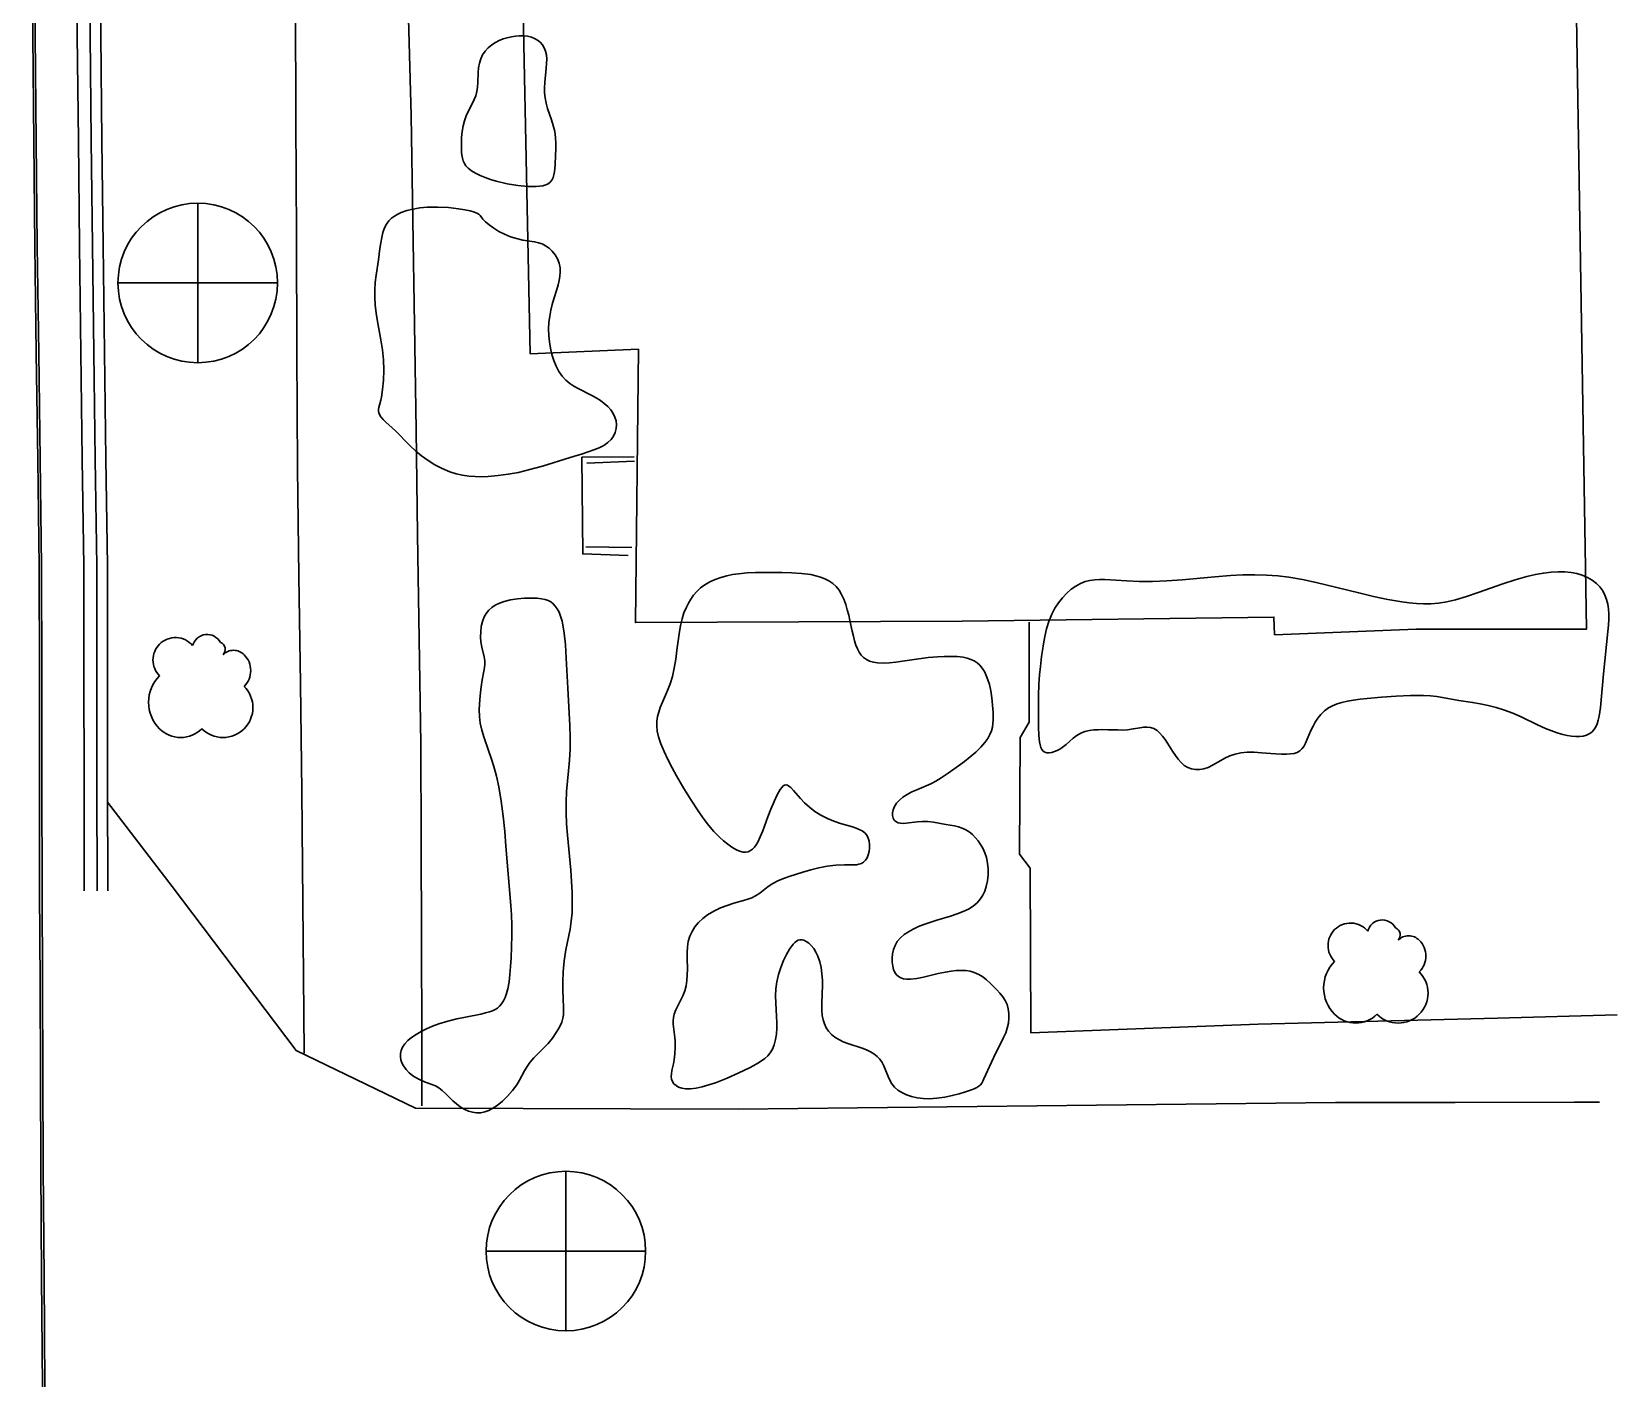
# Model space of a CAD drawing. Header units: feet. Extents: x 3174203 to 3175581, y 1715832 to 1717426.
# Drawn here: x 3175501.5 to 3175566.7, y 1716623.6 to 1716679 of the extents above; entities that cross this region are included whole.
import ezdxf

# ---------------------------------------------------------------- set-up
doc = ezdxf.new("R2010")
doc.units = ezdxf.units.FT
doc.header["$MEASUREMENT"] = 0
for name, color, linetype, lineweight in [('BACK_OF_CURB', 5, 'Continuous', 30), ('BOTTOM_OF_CURB', 3, 'Continuous', 30), ('BUILDING', 1, 'Continuous', 30), ('FOOT_PATH', 2, 'Continuous', 30), ('GUTTER', 30, 'Continuous', 30), ('MANHOLE', 30, 'Continuous', 30), ('SINGLE_TREE', 3, 'Continuous', 30), ('TOP_OF_CURB', 1, 'Continuous', 30)]:
    doc.layers.add(name, color=color, linetype=linetype, lineweight=lineweight)
for name, color, linetype, lineweight, true_color in [('FENCE', 201, 'Continuous', 30, 0xe39cff), ('HAND_RAIL', 77, 'Continuous', 30, 0x647d5e), ('MISCELLANEOUS', 225, 'Continuous', 30, 0x9c5f7c), ('PAVED_DRIVEWAY', 254, 'Continuous', 30, 0xe6ffd1), ('PAVED_ROAD', 140, 'Continuous', 30, 0x38a9ff), ('SHRUBLINE', 71, 'Continuous', 30, 0xc6ff6b)]:
    doc.layers.add(name, color=color, linetype=linetype, lineweight=lineweight, true_color=true_color)

# ---------------------------------------------------------------- blocks, each defined once
blk = doc.blocks.new('SYM203')
at = {"lineweight": -2}
blk.add_line((-0.5, 0), (0.5, 0), dxfattribs=at)
at = {"lineweight": -2, "flags": 128}
blk.add_lwpolyline([(0, -0.5, 1), (0, 0.5, 1), (0, -0.5), (0, 0.5)], format="xyb", dxfattribs=at)
blk = doc.blocks.new('SYM203_1')
at = {"layer": 'MANHOLE', "ltscale": 0.25, "xscale": 26.246667, "yscale": 26.246667, "zscale": 26.246667}
blk.add_blockref('SYM203', (0, 0), dxfattribs=at)
blk = doc.blocks.new('SYM004')
at = {"layer": 'MANHOLE', "ltscale": 0.25, "xscale": 0.5, "yscale": 0.5, "zscale": 0.5}
blk.add_blockref('SYM203_1', (0, 0), dxfattribs=at)
blk = doc.blocks.new('SYM217')
at = {"layer": 'SINGLE_TREE', "ltscale": 0.25}
for centre, radius, start, end in [((-3.999317, 4.740554), 3.690934742593219, 39.734283, 135.000043), ((1.220457, 6.480478), 2.460623161728813, 27.885514, 165.419776), ((-3.999321, 4.74055), 3.690934742593219, 134.999957, 225.000043), ((2.960383, 6.480475), 1.230311580864406, 314.999957, 69.295265), ((5.570268, 3.870591), 2.460623161728813, 44.999957, 135.000043), ((4.70031, 3.000626), 3.690934742593219, 314.999957, 45.000043), ((-2.259399, -2.219148), 6.151557904322033, 134.999957, 225.000043), ((3.830349, -3.08911), 4.921246323457626, 314.999957, 45.000043), ((-3.129355, -3.089116), 4.921246323457626, 224.999957, 315.000043), ((3.830344, -3.089116), 4.921246323457627, 224.999957, 315.000043)]:
    blk.add_arc(centre, radius, start, end, dxfattribs=at)
blk = doc.blocks.new('SYM007')
at = {"layer": 'SINGLE_TREE', "ltscale": 0.25, "xscale": 0.5, "yscale": 0.5, "zscale": 0.5}
blk.add_blockref('SYM217', (0, 0), dxfattribs=at)

msp = doc.modelspace()

# ---------------------------------------------------------------- linework, layer by layer
at = {"layer": 'BACK_OF_CURB'}
msp.add_polyline3d([(3175504.594962, 1716643.675089, 5251.929), (3175504.589686, 1716648.126533, 5252.054), (3175504.58441, 1716652.577977, 5252.011), (3175504.579127, 1716657.035466, 5251.947), (3175504.519146, 1716661.430547, 5251.821), (3175504.459247, 1716665.819583, 5251.722936), (3175504.399373, 1716670.206822, 5251.629235), (3175504.356407, 1716674.528083, 5251.538438), (3175504.313422, 1716678.85114, 5251.452064), (3175504.270438, 1716683.174198, 5251.366722)], dxfattribs=at)
at = {"layer": 'BOTTOM_OF_CURB'}
msp.add_polyline3d([(3175503.624624, 1716643.673939, 5251.767), (3175503.619348, 1716648.125383, 5251.680624), (3175503.614072, 1716652.576827, 5251.59712), (3175503.608796, 1716657.02827, 5251.510102), (3175503.548898, 1716661.417306, 5251.419934), (3175503.488999, 1716665.806342, 5251.327928), (3175503.4291, 1716670.195378, 5251.240735), (3175503.386116, 1716674.518435, 5251.158346), (3175503.343132, 1716678.841493, 5251.072351), (3175503.300147, 1716683.16455, 5250.982614)], dxfattribs=at)
at = {"layer": 'BUILDING', "elevation": 5252.265, "flags": 128}
msp.add_lwpolyline([(3175564.680942, 1716698.055782), (3175565.390944, 1716654.431064), (3175558.396424, 1716654.428211), (3175552.569762, 1716654.200003), (3175552.543692, 1716654.930267), (3175539.723733, 1716654.760742), (3175526.286238, 1716654.70043), (3175526.414145, 1716665.93802), (3175521.956162, 1716665.755454), (3175521.539041, 1716686.515817), (3175521.729212, 1716697.448354), (3175526.511209, 1716697.448354), (3175526.555901, 1716697.895454), (3175541.824585, 1716697.942959), (3175561.738864, 1716697.874496)], close=True, dxfattribs=at)
at = {"layer": 'FENCE'}
msp.add_polyline3d([(3175542.475264, 1716654.714246, 5253.388), (3175542.482218, 1716650.612435, 5253.109), (3175542.103404, 1716649.971591, 5253.086), (3175542.079994, 1716645.179632, 5253.153), (3175542.522653, 1716644.600531, 5253.089), (3175542.537018, 1716641.216406, 5253.478), (3175542.551384, 1716637.832282, 5253.445), (3175547.225908, 1716638.012719, 5253.511), (3175551.900432, 1716638.193156, 5253.574), (3175556.819917, 1716638.31867, 5253.525), (3175561.739402, 1716638.444184, 5253.490788), (3175566.658887, 1716638.569698, 5253.46)], dxfattribs=at)
at = {"layer": 'FOOT_PATH'}
for points in [[(3175512.675109, 1716636.997971, 5252.496659), (3175512.659933, 1716638.626471, 5252.517), (3175512.617408, 1716643.189896, 5252.441), (3175512.574883, 1716647.753322, 5252.358), (3175512.514403, 1716652.185337, 5252.250725), (3175512.453922, 1716656.617353, 5252.150889), (3175512.393442, 1716661.049368, 5252.052494), (3175512.37342, 1716665.824976, 5251.950792), (3175512.353397, 1716670.600584, 5251.847063), (3175512.333375, 1716675.376192, 5251.738512), (3175512.313353, 1716680.151799, 5251.633758)], [(3175516.965916, 1716679.534494, 5251.732), (3175517.072229, 1716675.549651, 5251.819), (3175517.137839, 1716671.244049, 5252.022), (3175517.20345, 1716666.938446, 5252.173), (3175517.26906, 1716662.632843, 5252.238), (3175517.33467, 1716658.327241, 5252.18), (3175517.400281, 1716654.021638, 5252.298), (3175517.465891, 1716649.716036, 5252.38564), (3175517.478851, 1716645.691587, 5252.468579), (3175517.491811, 1716641.667138, 5252.554), (3175517.504771, 1716637.64269, 5252.651), (3175517.513825, 1716634.831241, 5252.575552)]]:
    msp.add_polyline3d(points, dxfattribs=at)
at = {"layer": 'GUTTER'}
msp.add_polyline3d([(3175502.008796, 1716623.275222, 5252.315701), (3175501.975921, 1716627.788375, 5252.206485), (3175501.943047, 1716632.301529, 5252.101335), (3175501.926209, 1716636.091648, 5252.017145), (3175501.90937, 1716639.881767, 5251.933717), (3175501.892532, 1716643.671886, 5251.854476), (3175501.88726, 1716648.119733, 5251.766293), (3175501.881988, 1716652.567579, 5251.681821), (3175501.876716, 1716657.015425, 5251.599084), (3175501.816852, 1716661.401933, 5251.514455), (3175501.756988, 1716665.788441, 5251.434178), (3175501.697124, 1716670.174949, 5251.357912), (3175501.654128, 1716674.499149, 5251.28404), (3175501.611133, 1716678.823349, 5251.214), (3175501.568137, 1716683.147549, 5251.179)], dxfattribs=at)
at = {"layer": 'HAND_RAIL', "extrusion": (0.0451790852038102, 0.0016781351117174, 0.9989774943023961), "elevation": 151594.895508, "flags": 128}
msp.add_lwpolyline([(1597607.648365, -3233510.397855), (1597607.648365, -3233508.429274)], dxfattribs=at)
at = {"layer": 'HAND_RAIL', "extrusion": (-0.0671307824797083, 0.0010305659670484, 0.9977436524365613), "elevation": -206166.059727, "flags": 128}
msp.add_lwpolyline([(-1765199.252038, 3142049.491486), (-1765199.252038, 3142047.584985)], dxfattribs=at)
at = {"layer": 'MISCELLANEOUS'}
msp.add_polyline3d([(3175526.238023, 1716661.516976, 5252.228), (3175524.092828, 1716661.502073, 5252.226615), (3175524.122622, 1716657.522879, 5252.220406), (3175525.98477, 1716657.463265, 5252.217)], dxfattribs=at)
at = {"layer": 'PAVED_DRIVEWAY'}
msp.add_polyline3d([(3175504.59065, 1716647.313474, 5252.031169), (3175507.246235, 1716643.852783, 5252.214609), (3175509.792413, 1716640.479659, 5252.362), (3175512.33859, 1716637.106534, 5252.482), (3175517.24954, 1716634.733176, 5252.553), (3175521.670591, 1716634.722309, 5252.664192), (3175526.091641, 1716634.711442, 5252.777), (3175530.512691, 1716634.700575, 5252.874), (3175535.425597, 1716634.754367, 5252.882), (3175540.338502, 1716634.808159, 5252.836), (3175545.251408, 1716634.86195, 5252.8), (3175550.164314, 1716634.915742, 5252.777), (3175555.077219, 1716634.969534, 5252.709), (3175559.990919, 1716634.974526, 5252.62808), (3175564.904619, 1716634.979518, 5252.550372), (3175565.931767, 1716634.980562, 5252.534822)], dxfattribs=at)
at = {"layer": 'PAVED_ROAD'}
msp.add_polyline3d([(3175501.908798, 1716623.274511, 5252.323366), (3175501.875923, 1716627.787727, 5252.215256), (3175501.843049, 1716632.300942, 5252.107866), (3175501.82621, 1716636.091163, 5252.021098), (3175501.809371, 1716639.881384, 5251.938533), (3175501.792532, 1716643.671605, 5251.860383), (3175501.78726, 1716648.119298, 5251.773777), (3175501.781989, 1716652.566991, 5251.691026), (3175501.776717, 1716657.014684, 5251.607646), (3175501.716855, 1716661.401046, 5251.522), (3175501.656993, 1716665.787408, 5251.431822), (3175501.597131, 1716670.17377, 5251.34475), (3175501.554134, 1716674.498035, 5251.259484), (3175501.511138, 1716678.822301, 5251.17181), (3175501.468142, 1716683.146567, 5251.080911)], dxfattribs=at)
at = {"layer": 'SHRUBLINE'}
for points in [[(3175519.205044, 1716675.123025, 5252.433142), (3175519.166143, 1716674.890539, 5252.443521), (3175519.144757, 1716674.648679, 5252.453675), (3175519.137221, 1716674.406005, 5252.463282), (3175519.139869, 1716674.171074, 5252.472057), (3175519.145227, 1716674.043318, 5252.476618), (3175519.156134, 1716673.920809, 5252.480862), (3175519.17601, 1716673.803471, 5252.484837), (3175519.208274, 1716673.691227, 5252.48861), (3175519.256348, 1716673.584001, 5252.49228), (3175519.323651, 1716673.481718, 5252.495958), (3175519.413605, 1716673.384301, 5252.499777), (3175519.549869, 1716673.276798, 5252.504526), (3175519.715824, 1716673.176298, 5252.509497), (3175519.905677, 1716673.083285, 5252.514509), (3175520.113634, 1716672.99824, 5252.519371), (3175520.333902, 1716672.921648, 5252.523912), (3175520.560688, 1716672.85399, 5252.527993), (3175521.015949, 1716672.746447, 5252.534502), (3175521.459623, 1716672.674644, 5252.538811), (3175521.877227, 1716672.63665, 5252.541133), (3175522.044516, 1716672.630554, 5252.541602), (3175522.202533, 1716672.632062, 5252.541807), (3175522.349452, 1716672.642923, 5252.541789), (3175522.483451, 1716672.664885, 5252.541593), (3175522.602704, 1716672.699698, 5252.541265), (3175522.705389, 1716672.749109, 5252.540837), (3175522.789679, 1716672.814869, 5252.540327), (3175522.854576, 1716672.898156, 5252.536894), (3175522.902371, 1716672.997866, 5252.53591), (3175522.936181, 1716673.112328, 5252.53476), (3175522.959122, 1716673.239868, 5252.533404), (3175522.974311, 1716673.378814, 5252.531822), (3175522.984863, 1716673.527492, 5252.529998), (3175523.007484, 1716673.914238, 5252.524362), (3175523.01814, 1716674.153478, 5252.520259), (3175523.019802, 1716674.398664, 5252.515563), (3175523.006409, 1716674.64651, 5252.510312), (3175522.971898, 1716674.893731, 5252.504436), (3175522.912963, 1716675.137465, 5252.497933), (3175522.837303, 1716675.376557, 5252.490927), (3175522.677628, 1716675.837893, 5252.475575), (3175522.614521, 1716676.058676, 5252.467785), (3175522.574102, 1716676.272582, 5252.460002), (3175522.554799, 1716676.482316, 5252.452091), (3175522.552637, 1716676.691267, 5252.443521), (3175522.563641, 1716676.902826, 5252.435235), (3175522.623905, 1716677.49743, 5252.406848), (3175522.637604, 1716677.685469, 5252.397177), (3175522.640802, 1716677.867713, 5252.387462), (3175522.628793, 1716678.040056, 5252.37797), (3175522.596869, 1716678.198393, 5252.368803), (3175522.541652, 1716678.339302, 5252.359962), (3175522.465071, 1716678.462099, 5252.35128), (3175522.370386, 1716678.566785, 5252.342581), (3175522.260855, 1716678.653359, 5252.33378), (3175522.139738, 1716678.721821, 5252.324803), (3175522.010293, 1716678.772172, 5252.315766), (3175521.848206, 1716678.809415, 5252.304741), (3175521.682366, 1716678.824959, 5252.293467), (3175521.516317, 1716678.823186, 5252.282112), (3175521.353605, 1716678.808476, 5252.270658), (3175521.197775, 1716678.785212, 5252.259322), (3175521.016303, 1716678.748672, 5252.245747), (3175520.847459, 1716678.701536, 5252.232623), (3175520.687576, 1716678.63973, 5252.21955), (3175520.532988, 1716678.559178, 5252.206006), (3175520.381796, 1716678.45696, 5252.191586), (3175520.239157, 1716678.334774, 5252.176491), (3175520.111997, 1716678.195472, 5252.161024), (3175520.007242, 1716678.041908, 5252.145573), (3175519.929846, 1716677.876593, 5252.130267), (3175519.876892, 1716677.700683, 5252.114737), (3175519.843489, 1716677.514993, 5252.099551), (3175519.824751, 1716677.320337, 5252.082833), (3175519.807948, 1716676.915405, 5252.047672), (3175519.794926, 1716676.717778, 5252.029874), (3175519.768538, 1716676.532478, 5252.01268), (3175519.723093, 1716676.363869, 5251.996202), (3175519.660999, 1716676.206467, 5251.979785), (3175519.586684, 1716676.052325, 5251.962943), (3175519.419397, 1716675.72314, 5251.92552), (3175519.33699, 1716675.538825, 5251.904783), (3175519.263494, 1716675.339228, 5251.882697), (3175519.205044, 1716675.123025, 5251.859157)], [(3175519.009518, 1716671.718386, 5252.071768), (3175518.600323, 1716671.762901, 5252.069506), (3175518.159022, 1716671.78544, 5252.060612), (3175517.724481, 1716671.779242, 5252.057787), (3175517.423419, 1716671.752261, 5252.057941), (3175517.146594, 1716671.706025, 5252.058621), (3175516.892581, 1716671.641247, 5252.059798), (3175516.659953, 1716671.558641, 5252.061382), (3175516.516326, 1716671.493384, 5252.062331), (3175516.382838, 1716671.416927, 5252.063229), (3175516.260755, 1716671.325679, 5252.064033), (3175516.151345, 1716671.216048, 5252.064733), (3175516.055875, 1716671.084441, 5252.065288), (3175515.975613, 1716670.927267, 5252.065663), (3175515.911087, 1716670.742658, 5252.065827), (3175515.859867, 1716670.535652, 5252.065756), (3175515.818786, 1716670.313008, 5252.06545), (3175515.784674, 1716670.081491, 5252.064937), (3175515.724689, 1716669.618877, 5252.064884), (3175515.631543, 1716668.985601, 5252.062117), (3175515.594237, 1716668.686079, 5252.060344), (3175515.572614, 1716668.386557, 5252.059727), (3175515.572257, 1716668.079427, 5252.059455), (3175515.592573, 1716667.760888, 5252.05959), (3175515.631424, 1716667.428085, 5252.059818), (3175515.68667, 1716667.078167, 5252.060998), (3175515.825439, 1716666.32223, 5252.065096), (3175515.887695, 1716665.919657, 5252.068409), (3175515.929991, 1716665.503535, 5252.072516), (3175515.943654, 1716665.079568, 5252.077557), (3175515.930941, 1716664.667725, 5252.083962), (3175515.896843, 1716664.291539, 5252.091373), (3175515.846349, 1716663.974545, 5252.097403), (3175515.81687, 1716663.844603, 5252.100734), (3175515.738946, 1716663.548557, 5252.109123), (3175515.725684, 1716663.471032, 5252.110602), (3175515.723382, 1716663.399034, 5252.111975), (3175515.734803, 1716663.329532, 5252.115177), (3175515.762708, 1716663.259495, 5252.116653), (3175515.828079, 1716663.161309, 5252.121173), (3175515.920697, 1716663.057207, 5252.126492), (3175516.033592, 1716662.947611, 5252.132578), (3175516.292332, 1716662.713628, 5252.1467), (3175516.424236, 1716662.590086, 5252.150884), (3175516.612667, 1716662.397298, 5252.162398), (3175516.802524, 1716662.194526, 5252.17502), (3175517.01234, 1716661.980344, 5252.189134), (3175517.260651, 1716661.753325, 5252.205157), (3175517.496672, 1716661.563213, 5252.221075), (3175517.761892, 1716661.373466, 5252.246418), (3175518.04901, 1716661.193578, 5252.272303), (3175518.350728, 1716661.033041, 5252.314595), (3175518.659745, 1716660.90135, 5252.335683), (3175518.918379, 1716660.819118, 5252.349642), (3175519.177646, 1716660.760763, 5252.363876), (3175519.438181, 1716660.723539, 5252.371444), (3175519.700617, 1716660.704697, 5252.378996), (3175519.965587, 1716660.701493, 5252.386594), (3175520.233726, 1716660.711177, 5252.394275), (3175520.642547, 1716660.74529, 5252.405997), (3175521.057785, 1716660.80151, 5252.417934), (3175521.477299, 1716660.879124, 5252.430052), (3175521.898952, 1716660.97742, 5252.442312), (3175522.462476, 1716661.136883, 5252.458838), (3175523.6098, 1716661.49469, 5252.492529), (3175524.110674, 1716661.642615, 5252.51995), (3175524.352997, 1716661.719039, 5252.527129), (3175524.583349, 1716661.800652, 5252.539069), (3175524.796809, 1716661.890117, 5252.545597), (3175524.988455, 1716661.990093, 5252.555814), (3175525.153366, 1716662.103243, 5252.565061), (3175525.287507, 1716662.231252, 5252.570207), (3175525.390391, 1716662.371903, 5252.578271), (3175525.462416, 1716662.522001, 5252.58566), (3175525.503982, 1716662.678353, 5252.590101), (3175525.515487, 1716662.837765, 5252.596855), (3175525.497332, 1716662.997045, 5252.603488), (3175525.449913, 1716663.152998, 5252.61014), (3175525.374119, 1716663.302896, 5252.616888), (3175525.272787, 1716663.445875, 5252.623788), (3175525.149243, 1716663.581536, 5252.630886), (3175525.006811, 1716663.709478, 5252.638171), (3175524.848816, 1716663.829304, 5252.645641), (3175524.678585, 1716663.940613, 5252.653216), (3175524.499442, 1716664.043007, 5252.660888), (3175523.941795, 1716664.320848, 5252.681291), (3175523.760258, 1716664.422155, 5252.686094), (3175523.586435, 1716664.537568, 5252.690824), (3175523.423652, 1716664.67294, 5252.697848), (3175523.275234, 1716664.834126, 5252.702588), (3175523.143953, 1716665.024987, 5252.709947), (3175523.030362, 1716665.241396, 5252.717611), (3175522.934461, 1716665.477233, 5252.725617), (3175522.856251, 1716665.726376, 5252.733933), (3175522.795731, 1716665.982704, 5252.738671), (3175522.752902, 1716666.240098, 5252.746979), (3175522.727763, 1716666.492434, 5252.755396), (3175522.720265, 1716666.774172, 5252.759573), (3175522.733677, 1716667.042386, 5252.763336), (3175522.764831, 1716667.298768, 5252.770474), (3175522.81056, 1716667.545006, 5252.776809), (3175522.867693, 1716667.782793, 5252.779325), (3175522.933065, 1716668.013818, 5252.784394), (3175523.052154, 1716668.397402, 5252.789769), (3175523.106644, 1716668.583272, 5252.790937), (3175523.152089, 1716668.765017, 5252.793751), (3175523.184233, 1716668.942505, 5252.794472), (3175523.19882, 1716669.115601, 5252.795048), (3175523.191593, 1716669.284173, 5252.796856), (3175523.151884, 1716669.474346, 5252.798262), (3175523.081761, 1716669.654376, 5252.799331), (3175522.986291, 1716669.820461, 5252.799027), (3175522.870545, 1716669.968795, 5252.801038), (3175522.739591, 1716670.095577, 5252.801974), (3175522.598499, 1716670.197003, 5252.801608), (3175522.451563, 1716670.270994, 5252.800938), (3175522.29998, 1716670.322376, 5252.799904), (3175522.144173, 1716670.357699, 5252.797665), (3175521.655631, 1716670.432817, 5252.789852), (3175521.402924, 1716670.489632, 5252.78387), (3175521.150931, 1716670.56784, 5252.776232), (3175520.906065, 1716670.666017, 5252.766808), (3175520.674744, 1716670.782736, 5252.755641), (3175520.463502, 1716670.914787, 5252.742771), (3175520.279348, 1716671.05183, 5252.732535), (3175520.129411, 1716671.181742, 5252.718667), (3175520.02082, 1716671.292399, 5252.71062), (3175519.973297, 1716671.350543, 5252.701194), (3175519.912466, 1716671.43598, 5252.695119), (3175519.883952, 1716671.468767, 5252.692531), (3175519.846567, 1716671.498596, 5252.689666), (3175519.792707, 1716671.528213, 5252.685928), (3175519.669264, 1716671.576113, 5252.671032), (3175519.495209, 1716671.626152, 5252.659005), (3175519.274106, 1716671.674765, 5252.635029), (3175519.009518, 1716671.718386, 5252.604792)], [(3175527.310957, 1716651.207482, 5252.755611), (3175527.248457, 1716651.025057, 5252.760836), (3175527.20201, 1716650.840579, 5252.765954), (3175527.174632, 1716650.650547, 5252.769655), (3175527.169342, 1716650.451459, 5252.774019), (3175527.189156, 1716650.239814, 5252.77906), (3175527.237092, 1716650.01211, 5252.784263), (3175527.333551, 1716649.715101, 5252.793024), (3175527.465466, 1716649.398062, 5252.802088), (3175527.623451, 1716649.06913, 5252.811648), (3175527.79812, 1716648.736443, 5252.82187), (3175527.980089, 1716648.408137, 5252.831978), (3175528.281343, 1716647.887003, 5252.84769), (3175528.576804, 1716647.403541, 5252.861402), (3175528.866472, 1716646.960649, 5252.872608), (3175529.080735, 1716646.656373, 5252.880113), (3175529.296628, 1716646.374917, 5252.886661), (3175529.519038, 1716646.114651, 5252.892542), (3175529.752854, 1716645.873947, 5252.897006), (3175529.916617, 1716645.724425, 5252.900172), (3175530.08388, 1716645.587701, 5252.903224), (3175530.250901, 1716645.468607, 5252.906828), (3175530.41394, 1716645.371971, 5252.910143), (3175530.569254, 1716645.302623, 5252.912336), (3175530.713102, 1716645.265393, 5252.914886), (3175530.824996, 1716645.261807, 5252.916167), (3175530.926704, 1716645.283009, 5252.917431), (3175531.019216, 1716645.326642, 5252.918782), (3175531.10352, 1716645.390348, 5252.920546), (3175531.180603, 1716645.471772, 5252.922113), (3175531.251453, 1716645.568555, 5252.924103), (3175531.317059, 1716645.67834, 5252.926221), (3175531.422561, 1716645.896292, 5252.930142), (3175531.522361, 1716646.143992, 5252.934582), (3175531.73418, 1716646.717228, 5252.945224), (3175531.858217, 1716647.033051, 5252.951114), (3175531.989993, 1716647.343169, 5252.957662), (3175532.120954, 1716647.620685, 5252.964431), (3175532.242546, 1716647.838705, 5252.969869), (3175532.305137, 1716647.927212, 5252.972328), (3175532.363928, 1716647.988423, 5252.9744), (3175532.420971, 1716648.023248, 5252.97549), (3175532.478317, 1716648.0326, 5252.977105), (3175532.53802, 1716648.017393, 5252.978108), (3175532.602131, 1716647.978538, 5252.979328), (3175532.672703, 1716647.916947, 5252.981509), (3175532.785673, 1716647.795724, 5252.984186), (3175533.070011, 1716647.470026, 5252.992283), (3175533.245549, 1716647.288086, 5252.996711), (3175533.446115, 1716647.108441, 5253.001186), (3175533.672403, 1716646.940758, 5253.005551), (3175533.919547, 1716646.788307, 5253.009941), (3175534.181291, 1716646.652756, 5253.014399), (3175534.451377, 1716646.535775, 5253.018404), (3175534.723549, 1716646.439032, 5253.021918), (3175535.212668, 1716646.299204, 5253.027697), (3175535.360093, 1716646.252119, 5253.029116), (3175535.495297, 1716646.198514, 5253.030399), (3175535.615634, 1716646.13462, 5253.03155), (3175535.718455, 1716646.056666, 5253.032611), (3175535.801112, 1716645.960883, 5253.034395), (3175535.861602, 1716645.845124, 5253.035471), (3175535.900504, 1716645.713726, 5253.036643), (3175535.919038, 1716645.57265, 5253.038632), (3175535.918427, 1716645.427855, 5253.03991), (3175535.899893, 1716645.285302, 5253.041164), (3175535.864658, 1716645.15095, 5253.043088), (3175535.813943, 1716645.030759, 5253.04415), (3175535.748972, 1716644.930689, 5253.045793), (3175535.670999, 1716644.855078, 5253.046574), (3175535.581417, 1716644.801779, 5253.048002), (3175535.481651, 1716644.767022, 5253.048787), (3175535.373128, 1716644.747036, 5253.050293), (3175535.257272, 1716644.738054, 5253.051875), (3175535.13551, 1716644.736305, 5253.053528), (3175534.879969, 1716644.739429, 5253.056351), (3175534.528184, 1716644.725423, 5253.060536), (3175534.174468, 1716644.685336, 5253.064834), (3175533.828476, 1716644.622066, 5253.069141), (3175533.49697, 1716644.539232, 5253.073386), (3175533.175135, 1716644.443343, 5253.077629), (3175532.613699, 1716644.264411, 5253.085585), (3175532.375816, 1716644.182291, 5253.089283), (3175532.148524, 1716644.089575, 5253.093192), (3175531.938735, 1716643.980572, 5253.096724), (3175531.750445, 1716643.852675, 5253.099535), (3175531.404773, 1716643.582262, 5253.104182), (3175531.226221, 1716643.465407, 5253.105682), (3175531.071851, 1716643.390363, 5253.107658), (3175530.905802, 1716643.328256, 5253.10907), (3175530.727865, 1716643.273243, 5253.110683), (3175530.335493, 1716643.16113, 5253.114497), (3175530.066849, 1716643.074194, 5253.116807), (3175529.789651, 1716642.967697, 5253.11916), (3175529.514897, 1716642.838379, 5253.122287), (3175529.253585, 1716642.682981, 5253.124829), (3175529.061292, 1716642.53825, 5253.12662), (3175528.888396, 1716642.376409, 5253.12919), (3175528.738649, 1716642.199129, 5253.131472), (3175528.615807, 1716642.008078, 5253.133312), (3175528.523623, 1716641.804925, 5253.135838), (3175528.464009, 1716641.591445, 5253.137708), (3175528.431509, 1716641.369827, 5253.140427), (3175528.418821, 1716641.142367, 5253.143248), (3175528.418648, 1716640.91136, 5253.145699), (3175528.42699, 1716640.447712, 5253.150983), (3175528.422993, 1716640.218618, 5253.153846), (3175528.406482, 1716639.993071, 5253.157298), (3175528.372243, 1716639.772322, 5253.16053), (3175528.315062, 1716639.557625, 5253.163752), (3175528.232751, 1716639.350091, 5253.167848), (3175527.946188, 1716638.775477, 5253.178419), (3175527.880561, 1716638.601327, 5253.18183), (3175527.851092, 1716638.462792, 5253.184992), (3175527.841778, 1716638.327639, 5253.188238), (3175527.84743, 1716638.192727, 5253.189423), (3175527.902286, 1716637.758046, 5253.198072), (3175527.921567, 1716637.508376, 5253.205849), (3175527.926184, 1716637.244035, 5253.21146), (3175527.914507, 1716636.978065, 5253.216937), (3175527.884906, 1716636.723505, 5253.222156), (3175527.855437, 1716636.565873, 5253.223603), (3175527.793118, 1716636.28176, 5253.228897), (3175527.771614, 1716636.154556, 5253.232319), (3175527.764111, 1716636.036769, 5253.233367), (3175527.776281, 1716635.928039, 5253.234198), (3175527.812711, 1716635.828424, 5253.237009), (3175527.873641, 1716635.739677, 5253.237963), (3175527.958228, 1716635.66397, 5253.238775), (3175528.065627, 1716635.603477, 5253.241566), (3175528.194991, 1716635.560371, 5253.24278), (3175528.345478, 1716635.536826, 5253.246014), (3175528.552265, 1716635.536304, 5253.250207), (3175528.783872, 1716635.56395, 5253.254848), (3175529.035917, 1716635.616633, 5253.257767), (3175529.304022, 1716635.691224, 5253.260239), (3175529.583806, 1716635.784594, 5253.262501), (3175530.063367, 1716635.972634, 5253.265705), (3175530.5381, 1716636.184822, 5253.268094), (3175530.9829, 1716636.401841, 5253.267425), (3175531.158246, 1716636.492326, 5253.266776), (3175531.322115, 1716636.583342, 5253.265682), (3175531.473139, 1716636.678085, 5253.266527), (3175531.60995, 1716636.779747, 5253.265277), (3175531.73118, 1716636.891522, 5253.263906), (3175531.83546, 1716637.016604, 5253.262503), (3175531.921423, 1716637.158186, 5253.261124), (3175531.997662, 1716637.346749, 5253.260066), (3175532.050486, 1716637.556804, 5253.259428), (3175532.083275, 1716637.78304, 5253.258995), (3175532.099407, 1716638.020142, 5253.257893), (3175532.102264, 1716638.262799, 5253.260494), (3175532.095223, 1716638.505697, 5253.262016), (3175532.06234, 1716639.074538, 5253.265088), (3175532.054241, 1716639.35635, 5253.266309), (3175532.063661, 1716639.640875, 5253.266403), (3175532.099568, 1716639.93145, 5253.266626), (3175532.168011, 1716640.228877, 5253.267776), (3175532.263358, 1716640.523799, 5253.26887), (3175532.377058, 1716640.804325, 5253.269763), (3175532.500561, 1716641.058561, 5253.271318), (3175532.625315, 1716641.274615, 5253.271813), (3175532.700589, 1716641.385518, 5253.272323), (3175532.773724, 1716641.477217, 5253.272152), (3175532.845434, 1716641.550068, 5253.272371), (3175532.916431, 1716641.604429, 5253.272822), (3175532.987428, 1716641.640655, 5253.272518), (3175533.059137, 1716641.659104, 5253.272468), (3175533.132273, 1716641.660131, 5253.272186), (3175533.207547, 1716641.644093, 5253.272566), (3175533.311626, 1716641.596963, 5253.27205), (3175533.417395, 1716641.522061, 5253.271768), (3175533.521474, 1716641.421319, 5253.271617), (3175533.620484, 1716641.296671, 5253.27216), (3175533.711045, 1716641.150046, 5253.272323), (3175533.789778, 1716640.983378, 5253.273145), (3175533.865138, 1716640.760196, 5253.273191), (3175533.920268, 1716640.517609, 5253.273832), (3175533.956835, 1716640.262295, 5253.274904), (3175533.97651, 1716640.00093, 5253.275583), (3175533.980959, 1716639.740191, 5253.276196), (3175533.972929, 1716639.485711, 5253.27822), (3175533.948736, 1716639.000329, 5253.279017), (3175533.94884, 1716638.770261, 5253.279318), (3175533.967924, 1716638.549165, 5253.279103), (3175534.003529, 1716638.372354, 5253.279247), (3175534.058686, 1716638.203996, 5253.280076), (3175534.13412, 1716638.046022, 5253.279793), (3175534.230556, 1716637.900363, 5253.279539), (3175534.348716, 1716637.768953, 5253.279364), (3175534.489325, 1716637.653722, 5253.280168), (3175534.652002, 1716637.555637, 5253.280573), (3175534.831938, 1716637.4718, 5253.28112), (3175535.023219, 1716637.398347, 5253.281309), (3175535.605993, 1716637.201654, 5253.28414), (3175535.78426, 1716637.1313, 5253.285408), (3175535.948767, 1716637.053218, 5253.286215), (3175536.098066, 1716636.964753, 5253.287576), (3175536.23071, 1716636.863247, 5253.289026), (3175536.345249, 1716636.746044, 5253.290575), (3175536.440236, 1716636.610488, 5253.290714), (3175536.506222, 1716636.478664, 5253.292321), (3175536.563239, 1716636.335663, 5253.292426), (3175536.676209, 1716636.033161, 5253.294487), (3175536.745083, 1716635.882175, 5253.29616), (3175536.830831, 1716635.737045, 5253.296721), (3175536.939912, 1716635.602028, 5253.298379), (3175537.077255, 1716635.480888, 5253.300553), (3175537.241656, 1716635.375411, 5253.301606), (3175537.430379, 1716635.286891, 5253.302948), (3175537.640688, 1716635.216619, 5253.304738), (3175537.869846, 1716635.16589, 5253.3057), (3175538.115118, 1716635.135994, 5253.307163), (3175538.373766, 1716635.128226, 5253.307605), (3175538.687593, 1716635.147344, 5253.307876), (3175539.004437, 1716635.191335, 5253.30758), (3175539.312832, 1716635.253196, 5253.306821), (3175539.601313, 1716635.325925, 5253.30506), (3175539.858413, 1716635.402517, 5253.303114), (3175540.072666, 1716635.47597, 5253.301708), (3175540.215862, 1716635.532555, 5253.300197), (3175540.325995, 1716635.58587, 5253.299677), (3175540.409905, 1716635.640097, 5253.29858), (3175540.474434, 1716635.699419, 5253.298488), (3175540.526422, 1716635.768018, 5253.298089), (3175540.57271, 1716635.850075, 5253.297032), (3175540.620138, 1716635.949773, 5253.296848), (3175540.923645, 1716636.629485, 5253.292615), (3175541.106779, 1716637.014741, 5253.289238), (3175541.326672, 1716637.439129, 5253.284738), (3175541.42619, 1716637.638804, 5253.28276), (3175541.51236, 1716637.835141, 5253.281162), (3175541.580386, 1716638.031895, 5253.279021), (3175541.626165, 1716638.23157, 5253.27686), (3175541.648376, 1716638.431662, 5253.275447), (3175541.646395, 1716638.628416, 5253.273388), (3175541.619595, 1716638.818076, 5253.271326), (3175541.567351, 1716638.996886, 5253.270077), (3175541.489905, 1716639.162239, 5253.268028), (3175541.390978, 1716639.316116, 5253.266847), (3175541.275157, 1716639.461647, 5253.26568), (3175541.147032, 1716639.601962, 5253.263155), (3175540.870967, 1716639.877933, 5253.259575), (3175540.724696, 1716640.010667, 5253.257075), (3175540.569458, 1716640.132343, 5253.254141), (3175540.402331, 1716640.236909, 5253.252581), (3175540.220397, 1716640.318316, 5253.249804), (3175540.055588, 1716640.364864, 5253.247126), (3175539.878106, 1716640.392212, 5253.244158), (3175539.68759, 1716640.401449, 5253.241258), (3175539.483676, 1716640.393661, 5253.238136), (3175539.266003, 1716640.369935, 5253.235021), (3175539.034208, 1716640.331357, 5253.230233), (3175538.73913, 1716640.268519, 5253.224785), (3175538.137294, 1716640.127613, 5253.216055), (3175537.85598, 1716640.071661, 5253.211109), (3175537.604699, 1716640.040121, 5253.205443), (3175537.44966, 1716640.038093, 5253.200652), (3175537.315142, 1716640.054771, 5253.198393), (3175537.199853, 1716640.090762, 5253.19443), (3175537.102502, 1716640.146675, 5253.191215), (3175537.021796, 1716640.223118, 5253.189972), (3175536.956444, 1716640.320699, 5253.186328), (3175536.905152, 1716640.440027, 5253.182829), (3175536.867289, 1716640.580709, 5253.179498), (3175536.844854, 1716640.738348, 5253.176492), (3175536.840509, 1716640.907544, 5253.173458), (3175536.856914, 1716641.082899, 5253.17069), (3175536.896728, 1716641.259014, 5253.168207), (3175536.962613, 1716641.430491, 5253.165844), (3175537.057228, 1716641.591932, 5253.165299), (3175537.182194, 1716641.739064, 5253.163386), (3175537.334979, 1716641.87213, 5253.161725), (3175537.51201, 1716641.992497, 5253.160032), (3175537.709714, 1716642.101535, 5253.159736), (3175537.92452, 1716642.200612, 5253.158309), (3175538.152855, 1716642.291096, 5253.158086), (3175538.391147, 1716642.374357, 5253.15747), (3175538.676731, 1716642.464453, 5253.157414), (3175539.245485, 1716642.635709, 5253.15788), (3175539.514413, 1716642.724356, 5253.158017), (3175539.763547, 1716642.820006, 5253.15829), (3175539.985766, 1716642.926402, 5253.159092), (3175540.175599, 1716643.046584, 5253.159069), (3175540.334172, 1716643.180771, 5253.158867), (3175540.464261, 1716643.328482, 5253.15935), (3175540.568641, 1716643.489234, 5253.159817), (3175540.65009, 1716643.662543, 5253.159967), (3175540.711383, 1716643.847926, 5253.160454), (3175540.761542, 1716644.084462, 5253.161053), (3175540.787299, 1716644.329761, 5253.161977), (3175540.789281, 1716644.575895, 5253.162881), (3175540.768112, 1716644.814935, 5253.163369), (3175540.724418, 1716645.038952, 5253.163677), (3175540.659508, 1716645.241581, 5253.163119), (3175540.577418, 1716645.422706, 5253.162856), (3175540.482866, 1716645.583774, 5253.162427), (3175540.380571, 1716645.726235, 5253.161782), (3175540.275253, 1716645.851534, 5253.160335), (3175540.144376, 1716645.985971, 5253.161475), (3175540.012379, 1716646.097128, 5253.160231), (3175539.875494, 1716646.18628, 5253.158598), (3175539.729953, 1716646.2547, 5253.159934), (3175539.572931, 1716646.304531, 5253.158247), (3175539.405367, 1716646.341399, 5253.156468), (3175539.046157, 1716646.40222, 5253.155235), (3175538.54632, 1716646.494308, 5253.156066), (3175538.307505, 1716646.523931, 5253.153801), (3175538.085909, 1716646.528278, 5253.153293), (3175537.8759, 1716646.512339, 5253.15115), (3175537.418794, 1716646.45233, 5253.146154), (3175537.29901, 1716646.446001, 5253.143561), (3175537.187152, 1716646.4524, 5253.137531), (3175537.086557, 1716646.476116, 5253.134758), (3175537.000456, 1716646.520662, 5253.131447), (3175536.931665, 1716646.585238, 5253.131612), (3175536.882897, 1716646.667967, 5253.131796), (3175536.856862, 1716646.76697, 5253.135124), (3175536.856271, 1716646.880369, 5253.135352), (3175536.883488, 1716647.005731, 5253.135637), (3175536.939487, 1716647.138396, 5253.140051), (3175537.024892, 1716647.273147, 5253.138125), (3175537.14033, 1716647.404768, 5253.138268), (3175537.286427, 1716647.528044, 5253.137506), (3175537.461757, 1716647.63894, 5253.139358), (3175537.656692, 1716647.738151, 5253.140061), (3175537.859552, 1716647.827556, 5253.141419), (3175538.24233, 1716647.984459, 5253.146225), (3175538.4422, 1716648.075878, 5253.149586), (3175538.635553, 1716648.181152, 5253.153441), (3175538.858235, 1716648.320657, 5253.158055), (3175539.146092, 1716648.51477, 5253.167395), (3175539.577351, 1716648.818565, 5253.178577), (3175539.815098, 1716648.995973, 5253.187491), (3175540.052997, 1716649.184406, 5253.192735), (3175540.280103, 1716649.379379, 5253.197969), (3175540.485471, 1716649.576405, 5253.200909), (3175540.658157, 1716649.770998, 5253.202822), (3175540.775718, 1716649.936372, 5253.208462), (3175540.863798, 1716650.097212, 5253.210352), (3175540.926317, 1716650.254283, 5253.216018), (3175540.967196, 1716650.408349, 5253.218018), (3175540.990355, 1716650.560173, 5253.22378), (3175540.999716, 1716650.71052, 5253.224128), (3175540.999198, 1716650.860154, 5253.22631), (3175540.992723, 1716651.009838, 5253.230203), (3175540.972016, 1716651.310176, 5253.236152), (3175540.941126, 1716651.606438, 5253.23989), (3175540.898015, 1716651.89129, 5253.242108), (3175540.840647, 1716652.157396, 5253.247701), (3175540.783293, 1716652.352342, 5253.252976), (3175540.715511, 1716652.529761, 5253.257344), (3175540.637301, 1716652.68882, 5253.259734), (3175540.548662, 1716652.828683, 5253.264761), (3175540.449596, 1716652.948515, 5253.267484), (3175540.339789, 1716653.047936, 5253.270313), (3175540.217677, 1716653.128369, 5253.273224), (3175540.081382, 1716653.191693, 5253.276231), (3175539.929029, 1716653.239787, 5253.279284), (3175539.758739, 1716653.274526, 5253.282367), (3175539.519831, 1716653.301762, 5253.285504), (3175539.25852, 1716653.313104, 5253.291721), (3175538.983358, 1716653.310591, 5253.29495), (3175538.702901, 1716653.29626, 5253.298223), (3175538.329391, 1716653.261969, 5253.30513), (3175537.94526, 1716653.213188, 5253.312583), (3175537.269742, 1716653.113138, 5253.320025), (3175536.999135, 1716653.076381, 5253.319292), (3175536.731656, 1716653.048596, 5253.322404), (3175536.476691, 1716653.035834, 5253.325424), (3175536.243624, 1716653.044145, 5253.328399), (3175536.071755, 1716653.07093, 5253.327523), (3175535.920162, 1716653.116431, 5253.330672), (3175535.787398, 1716653.180526, 5253.333791), (3175535.672014, 1716653.263096, 5253.332886), (3175535.572561, 1716653.364018, 5253.335954), (3175535.487592, 1716653.483173, 5253.338974), (3175535.415433, 1716653.620476, 5253.341894), (3175535.35351, 1716653.775989, 5253.340502), (3175535.299025, 1716653.94981, 5253.343041), (3175535.249179, 1716654.142037, 5253.345282), (3175535.201174, 1716654.352768, 5253.347019), (3175535.107303, 1716654.792609, 5253.349039), (3175535.057535, 1716655.011258, 5253.349323), (3175535.000807, 1716655.23245, 5253.349078), (3175534.935021, 1716655.450585, 5253.348377), (3175534.858076, 1716655.660067, 5253.347343), (3175534.767872, 1716655.855296, 5253.346113), (3175534.662311, 1716656.030675, 5253.347232), (3175534.539817, 1716656.181891, 5253.345798), (3175534.400915, 1716656.309772, 5253.344277), (3175534.246655, 1716656.416435, 5253.342625), (3175534.078087, 1716656.503993, 5253.340756), (3175533.896261, 1716656.574561, 5253.33863), (3175533.702226, 1716656.630255, 5253.33616), (3175533.497033, 1716656.673188, 5253.333001), (3175533.115758, 1716656.723516, 5253.322025), (3175532.71819, 1716656.749801, 5253.313465), (3175532.318992, 1716656.7606, 5253.303341), (3175531.569952, 1716656.767324, 5253.278661), (3175531.222962, 1716656.764471, 5253.266925), (3175530.880046, 1716656.748578, 5253.253883), (3175530.529389, 1716656.712309, 5253.240164), (3175530.287014, 1716656.673389, 5253.229029), (3175530.041622, 1716656.621187, 5253.217165), (3175529.798884, 1716656.554737, 5253.205527), (3175529.564475, 1716656.473074, 5253.192631), (3175529.344066, 1716656.37523, 5253.178943), (3175529.14333, 1716656.260241, 5253.165868), (3175528.966633, 1716656.127985, 5253.152921), (3175528.81311, 1716655.981723, 5253.140041), (3175528.680587, 1716655.82556, 5253.127184), (3175528.566892, 1716655.663601, 5253.114331), (3175528.469854, 1716655.499952, 5253.101762), (3175528.387298, 1716655.338717, 5253.089543), (3175528.286042, 1716655.104042, 5253.071939), (3175528.206191, 1716654.859898, 5253.053848), (3175528.14145, 1716654.582147, 5253.033358), (3175528.085524, 1716654.246649, 5253.008412), (3175527.997653, 1716653.570861, 5252.957578), (3175527.946182, 1716653.201025, 5252.929834), (3175527.884378, 1716652.834786, 5252.902705), (3175527.808257, 1716652.49081, 5252.880022), (3175527.715739, 1716652.183359, 5252.856828), (3175527.612335, 1716651.909069, 5252.835403), (3175527.402531, 1716651.4289, 5252.795219), (3175527.310957, 1716651.207482, 5252.776074)], [(3175542.990885, 1716653.304139, 5253.131402), (3175542.938423, 1716652.900047, 5253.121148), (3175542.90141, 1716652.554878, 5253.111141), (3175542.877915, 1716652.173968, 5253.106862), (3175542.865846, 1716651.688897, 5253.097399), (3175542.862466, 1716651.136208, 5253.086123), (3175542.86671, 1716650.402515, 5253.08282), (3175542.876628, 1716650.076069, 5253.084687), (3175542.887362, 1716649.929089, 5253.084191), (3175542.903711, 1716649.79513, 5253.08529), (3175542.926998, 1716649.675841, 5253.086299), (3175542.958545, 1716649.572865, 5253.087208), (3175542.999677, 1716649.487849, 5253.088018), (3175543.051716, 1716649.422438, 5253.088195), (3175543.124181, 1716649.373519, 5253.089113), (3175543.209426, 1716649.34895, 5253.090053), (3175543.304753, 1716649.346182, 5253.091072), (3175543.407463, 1716649.362669, 5253.092203), (3175543.514858, 1716649.395865, 5253.093587), (3175543.624239, 1716649.443221, 5253.095064), (3175543.732907, 1716649.502192, 5253.097011), (3175543.838163, 1716649.570229, 5253.098739), (3175543.995661, 1716649.691766, 5253.102181), (3175544.289592, 1716649.947359, 5253.109025), (3175544.438956, 1716650.062636, 5253.11205), (3175544.59854, 1716650.157049, 5253.116272), (3175544.772514, 1716650.223711, 5253.119418), (3175544.955874, 1716650.265754, 5253.124074), (3175545.141319, 1716650.288809, 5253.127358), (3175545.32155, 1716650.298511, 5253.130518), (3175545.489268, 1716650.300493, 5253.133443), (3175545.730013, 1716650.298078, 5253.139946), (3175546.123639, 1716650.287453, 5253.149389), (3175546.314245, 1716650.28605, 5253.155139), (3175546.521679, 1716650.296515, 5253.161047), (3175546.759873, 1716650.327816, 5253.16743), (3175547.035701, 1716650.378046, 5253.174434), (3175547.181495, 1716650.396744, 5253.178788), (3175547.327806, 1716650.401781, 5253.18288), (3175547.471082, 1716650.386119, 5253.186756), (3175547.607772, 1716650.342719, 5253.190467), (3175547.735128, 1716650.266788, 5253.194114), (3175547.853621, 1716650.162499, 5253.197766), (3175547.964528, 1716650.036269, 5253.201853), (3175548.069125, 1716649.894515, 5253.205358), (3175548.168686, 1716649.743653, 5253.208748), (3175548.376496, 1716649.410207, 5253.215148), (3175548.488384, 1716649.24009, 5253.218139), (3175548.603609, 1716649.084162, 5253.221353), (3175548.725627, 1716648.946832, 5253.224351), (3175548.857894, 1716648.832514, 5253.227156), (3175549.002833, 1716648.745041, 5253.229822), (3175549.158737, 1716648.685944, 5253.2324), (3175549.322865, 1716648.656177, 5253.234932), (3175549.492474, 1716648.656694, 5253.237457), (3175549.664825, 1716648.688448, 5253.237405), (3175549.837572, 1716648.750625, 5253.240009), (3175550.009963, 1716648.835335, 5253.242674), (3175550.35224, 1716649.033729, 5253.247973), (3175550.521413, 1716649.128097, 5253.250473), (3175550.731991, 1716649.225473, 5253.253385), (3175550.949086, 1716649.297933, 5253.256172), (3175551.18201, 1716649.345709, 5253.258975), (3175551.440073, 1716649.369034, 5253.255582), (3175551.727891, 1716649.3695, 5253.252592), (3175552.031305, 1716649.354131, 5253.253023), (3175552.609502, 1716649.309421, 5253.257176), (3175552.850495, 1716649.295721, 5253.258626), (3175553.055176, 1716649.292965, 5253.259597), (3175553.2282, 1716649.302784, 5253.260158), (3175553.374224, 1716649.326808, 5253.260377), (3175553.497659, 1716649.366841, 5253.261585), (3175553.601949, 1716649.425387, 5253.261435), (3175553.690294, 1716649.505124, 5253.262523), (3175553.765896, 1716649.60873, 5253.262355), (3175553.832982, 1716649.738484, 5253.263665), (3175553.975998, 1716650.078796, 5253.264052), (3175554.070667, 1716650.289937, 5253.264546), (3175554.148576, 1716650.445054, 5253.264463), (3175554.240813, 1716650.606449, 5253.26606), (3175554.349291, 1716650.768086, 5253.266083), (3175554.475926, 1716650.923927, 5253.266088), (3175554.62263, 1716651.067935, 5253.267825), (3175554.791319, 1716651.194073, 5253.267835), (3175554.954884, 1716651.284406, 5253.267585), (3175555.137374, 1716651.359455, 5253.269244), (3175555.340158, 1716651.421501, 5253.269153), (3175555.564604, 1716651.472827, 5253.271074), (3175555.81208, 1716651.515712, 5253.27116), (3175556.083954, 1716651.552438, 5253.273441), (3175556.381593, 1716651.585286, 5253.273818), (3175556.959005, 1716651.637244, 5253.283914), (3175557.569411, 1716651.678199, 5253.290956), (3175558.162709, 1716651.702039, 5253.300685), (3175558.688795, 1716651.70265, 5253.304833), (3175558.982203, 1716651.687851, 5253.304642), (3175559.237222, 1716651.662502, 5253.30551), (3175559.467605, 1716651.629094, 5253.305145), (3175560.148448, 1716651.505413, 5253.306861), (3175560.706158, 1716651.418316, 5253.30254), (3175561.017857, 1716651.365093, 5253.297951), (3175561.344674, 1716651.298739, 5253.292056), (3175561.681523, 1716651.214243, 5253.29065), (3175562.023321, 1716651.106594, 5253.289751), (3175562.365657, 1716650.973208, 5253.287609), (3175562.706825, 1716650.821214, 5253.288403), (3175563.381519, 1716650.49961, 5253.290671), (3175563.712978, 1716650.349109, 5253.293507), (3175564.039135, 1716650.218214, 5253.293596), (3175564.231639, 1716650.152886, 5253.294918), (3175564.420357, 1716650.09906, 5253.296254), (3175564.603783, 1716650.057739, 5253.295114), (3175564.780411, 1716650.029928, 5253.296708), (3175564.948736, 1716650.016631, 5253.298246), (3175565.107252, 1716650.018852, 5253.297439), (3175565.254453, 1716650.037596, 5253.29884), (3175565.388835, 1716650.073866, 5253.300155), (3175565.508891, 1716650.128666, 5253.299494), (3175565.613116, 1716650.203001, 5253.300734), (3175565.700574, 1716650.297471, 5253.302815), (3175565.772612, 1716650.411065, 5253.304143), (3175565.831146, 1716650.542368, 5253.30398), (3175565.878092, 1716650.689965, 5253.305524), (3175565.915365, 1716650.852441, 5253.308403), (3175565.944883, 1716651.028382, 5253.310247), (3175565.968561, 1716651.216371, 5253.31236), (3175566.092716, 1716652.593826, 5253.320825), (3175566.271695, 1716654.340587, 5253.34268), (3175566.293576, 1716654.594565, 5253.347512), (3175566.307076, 1716654.831377, 5253.353263), (3175566.309404, 1716655.053153, 5253.35682), (3175566.297765, 1716655.262022, 5253.361063), (3175566.269368, 1716655.460112, 5253.366212), (3175566.221417, 1716655.649553, 5253.37133), (3175566.151454, 1716655.83172, 5253.375862), (3175566.058346, 1716656.004971, 5253.379553), (3175565.941297, 1716656.166912, 5253.384423), (3175565.799508, 1716656.315147, 5253.388431), (3175565.63218, 1716656.447281, 5253.390835), (3175565.438517, 1716656.560919, 5253.393204), (3175565.217719, 1716656.653666, 5253.39745), (3175565.001829, 1716656.715963, 5253.40531), (3175564.765176, 1716656.759806, 5253.412039), (3175564.508386, 1716656.784574, 5253.4195), (3175564.23208, 1716656.78964, 5253.427991), (3175563.936885, 1716656.774381, 5253.437313), (3175563.623422, 1716656.738174, 5253.447629), (3175563.292317, 1716656.680394, 5253.460774), (3175562.944192, 1716656.600418, 5253.475302), (3175562.456389, 1716656.460746, 5253.498543), (3175561.951477, 1716656.294451, 5253.523996), (3175560.938486, 1716655.937771, 5253.579524), (3175560.454484, 1716655.775279, 5253.605302), (3175560.001532, 1716655.641946, 5253.627306), (3175559.644753, 1716655.559468, 5253.645377), (3175559.31298, 1716655.505598, 5253.66272), (3175558.999563, 1716655.477278, 5253.67972), (3175558.697851, 1716655.471445, 5253.696874), (3175558.401193, 1716655.48504, 5253.709474), (3175558.102939, 1716655.515002, 5253.726675), (3175557.796438, 1716655.55827, 5253.740112), (3175557.229007, 1716655.65823, 5253.774006), (3175556.633061, 1716655.781723, 5253.810136), (3175556.02571, 1716655.920906, 5253.843002), (3175554.27304, 1716656.353193, 5253.939554), (3175553.712143, 1716656.474428, 5253.970495), (3175553.150533, 1716656.56999, 5254.000069), (3175552.695645, 1716656.623117, 5254.023591), (3175552.232363, 1716656.655431, 5254.048748), (3175551.757766, 1716656.668028, 5254.077473), (3175551.268934, 1716656.662003, 5254.10969), (3175550.762949, 1716656.638452, 5254.134239), (3175550.106054, 1716656.587938, 5254.16618), (3175548.775157, 1716656.464088, 5254.236531), (3175548.139648, 1716656.417852, 5254.271518), (3175547.546672, 1716656.396814, 5254.305927), (3175547.000032, 1716656.397884, 5254.330527), (3175546.500441, 1716656.414643, 5254.353152), (3175545.588253, 1716656.468947, 5254.394304), (3175545.375815, 1716656.472875, 5254.403811), (3175545.172005, 1716656.463808, 5254.412896), (3175544.974423, 1716656.437103, 5254.421704), (3175544.780667, 1716656.388117, 5254.43041), (3175544.588337, 1716656.312209, 5254.438698), (3175544.395996, 1716656.205932, 5254.447813), (3175544.206057, 1716656.070626, 5254.457121), (3175544.021895, 1716655.908829, 5254.466417), (3175543.846886, 1716655.723075, 5254.475626), (3175543.684405, 1716655.515902, 5254.484448), (3175543.537827, 1716655.289845, 5254.492451), (3175543.410528, 1716655.047442, 5254.501058), (3175543.289254, 1716654.74828, 5254.508677), (3175543.1944, 1716654.439852, 5254.514571), (3175543.121551, 1716654.131692, 5254.522408), (3175543.066292, 1716653.833331, 5254.529658), (3175543.024209, 1716653.554303, 5254.536171), (3175542.990885, 1716653.304139, 5254.538334)], [(3175520.070401, 1716649.958182, 5252.590263), (3175519.971892, 1716650.282155, 5252.580893), (3175519.908006, 1716650.571082, 5252.572965), (3175519.874265, 1716650.846969, 5252.565753), (3175519.866186, 1716651.131821, 5252.558494), (3175519.887267, 1716651.546861, 5252.548816), (3175519.933453, 1716651.968662, 5252.540024), (3175519.992191, 1716652.348927, 5252.533506), (3175520.06006, 1716652.705992, 5252.527407), (3175520.084381, 1716652.85414, 5252.525447), (3175520.097166, 1716652.991699, 5252.523279), (3175520.09457, 1716653.12592, 5252.521822), (3175520.067321, 1716653.298671, 5252.520045), (3175519.976262, 1716653.686149, 5252.516611), (3175519.939236, 1716653.912692, 5252.515331), (3175519.925204, 1716654.113158, 5252.514351), (3175519.928847, 1716654.324266, 5252.514022), (3175519.952786, 1716654.537616, 5252.514128), (3175519.99964, 1716654.744811, 5252.513947), (3175520.072031, 1716654.937453, 5252.514877), (3175520.15366, 1716655.081662, 5252.516011), (3175520.255809, 1716655.210175, 5252.517329), (3175520.37944, 1716655.323232, 5252.518845), (3175520.525521, 1716655.421075, 5252.520581), (3175520.695017, 1716655.503947, 5252.52259), (3175520.888893, 1716655.572087, 5252.524915), (3175521.152131, 1716655.63489, 5252.528039), (3175521.435808, 1716655.678079, 5252.531727), (3175521.723865, 1716655.702908, 5252.535914), (3175522.000243, 1716655.710628, 5252.539241), (3175522.248882, 1716655.702491, 5252.543392), (3175522.425539, 1716655.684098, 5252.5457), (3175522.575884, 1716655.653871, 5252.550068), (3175522.704022, 1716655.610121, 5252.555008), (3175522.814055, 1716655.551158, 5252.556897), (3175522.910088, 1716655.47529, 5252.562498), (3175522.996224, 1716655.380827, 5252.564588), (3175523.075782, 1716655.265778, 5252.566918), (3175523.148943, 1716655.126941, 5252.575399), (3175523.215104, 1716654.960817, 5252.585109), (3175523.273661, 1716654.763902, 5252.589088), (3175523.324011, 1716654.532696, 5252.60158), (3175523.36555, 1716654.263697, 5252.616438), (3175523.411716, 1716653.78711, 5252.647109), (3175523.444847, 1716653.238393, 5252.686448), (3175523.50459, 1716652.007703, 5252.760456), (3175523.568019, 1716650.981091, 5252.800886), (3175523.594698, 1716650.473914, 5252.818679), (3175523.609496, 1716649.979099, 5252.838396), (3175523.606019, 1716649.502854, 5252.85431), (3175523.580636, 1716649.049047, 5252.871525), (3175523.540764, 1716648.612192, 5252.88752), (3175523.496584, 1716648.184466, 5252.897935), (3175523.458276, 1716647.758044, 5252.90642), (3175523.436021, 1716647.325102, 5252.912603), (3175523.437306, 1716646.879537, 5252.915983), (3175523.458847, 1716646.422131, 5252.919634), (3175523.494669, 1716645.955388, 5252.921832), (3175523.628373, 1716644.525278, 5252.906753), (3175523.663837, 1716644.053954, 5252.889684), (3175523.687622, 1716643.59906, 5252.885257), (3175523.695712, 1716643.169726, 5252.888204), (3175523.684094, 1716642.775079, 5252.890932), (3175523.650637, 1716642.421144, 5252.892885), (3175523.600756, 1716642.101532, 5252.893935), (3175523.425566, 1716641.253696, 5252.896006), (3175523.35854, 1716640.795872, 5252.897178), (3175523.320239, 1716640.349881, 5252.898803), (3175523.303905, 1716639.937699, 5252.898621), (3175523.30306, 1716639.576511, 5252.89836), (3175523.312354, 1716639.264346, 5252.900866), (3175523.334929, 1716638.84924, 5252.903705), (3175523.337666, 1716638.710977, 5252.904464), (3175523.329454, 1716638.573809, 5252.905171), (3175523.304818, 1716638.431895, 5252.905866), (3175523.258283, 1716638.279391, 5252.906641), (3175523.163948, 1716638.068775, 5252.907833), (3175523.033971, 1716637.843895, 5252.9091), (3175522.87548, 1716637.616163, 5252.910345), (3175522.695603, 1716637.396989, 5252.909323), (3175522.502182, 1716637.194336, 5252.910279), (3175522.30591, 1716637.00238, 5252.909782), (3175522.118192, 1716636.81185, 5252.910415), (3175521.950434, 1716636.613476, 5252.909773), (3175521.835891, 1716636.444055, 5252.909762), (3175521.733027, 1716636.265871, 5252.908638), (3175521.528759, 1716635.891975, 5252.906832), (3175521.410566, 1716635.700646, 5252.905949), (3175521.235442, 1716635.462692, 5252.905401), (3175521.03608, 1716635.234723, 5252.905372), (3175520.822462, 1716635.026721, 5252.903287), (3175520.604566, 1716634.848671, 5252.904017), (3175520.432843, 1716634.733777, 5252.902501), (3175520.263674, 1716634.645171, 5252.902261), (3175520.095965, 1716634.583586, 5252.902465), (3175519.928621, 1716634.54975, 5252.899938), (3175519.760547, 1716634.544395, 5252.899496), (3175519.591135, 1716634.567763, 5252.89947), (3175519.421723, 1716634.618151, 5252.898961), (3175519.254136, 1716634.693369, 5252.898407), (3175519.090199, 1716634.791224, 5252.897803), (3175518.931736, 1716634.909527, 5252.89715), (3175518.779965, 1716635.044808, 5252.894169), (3175518.491022, 1716635.330707, 5252.892552), (3175518.3502, 1716635.461606, 5252.891767), (3175518.209378, 1716635.571329, 5252.891013), (3175518.066914, 1716635.653422, 5252.887892), (3175517.921895, 1716635.715069, 5252.887152), (3175517.621272, 1716635.819375, 5252.882842), (3175517.464208, 1716635.883212, 5252.881955), (3175517.303008, 1716635.966888, 5252.880989), (3175517.143633, 1716636.070647, 5252.876728), (3175516.993383, 1716636.192662, 5252.875615), (3175516.859556, 1716636.331107, 5252.8708), (3175516.749454, 1716636.484159, 5252.869652), (3175516.689377, 1716636.601345, 5252.86885), (3175516.647789, 1716636.723987, 5252.865707), (3175516.62735, 1716636.851021, 5252.864894), (3175516.63072, 1716636.98138, 5252.864137), (3175516.660558, 1716637.114003, 5252.863234), (3175516.719526, 1716637.247822, 5252.856774), (3175516.810284, 1716637.381775, 5252.855658), (3175516.934449, 1716637.514707, 5252.847678), (3175517.089473, 1716637.645112, 5252.846235), (3175517.271764, 1716637.771391, 5252.836551), (3175517.477731, 1716637.891948, 5252.834815), (3175517.703783, 1716638.005187, 5252.826876), (3175517.946327, 1716638.109511, 5252.825052), (3175518.201774, 1716638.203322, 5252.816614), (3175518.573264, 1716638.315357, 5252.807004), (3175518.947309, 1716638.407674, 5252.797106), (3175519.308214, 1716638.484291, 5252.795176), (3175519.92783, 1716638.606488, 5252.792423), (3175520.124648, 1716638.651285, 5252.791691), (3175520.285771, 1716638.696081, 5252.791141), (3175520.417323, 1716638.743413, 5252.786313), (3175520.525431, 1716638.795816, 5252.786006), (3175520.616218, 1716638.855826, 5252.78576), (3175520.695811, 1716638.925979, 5252.785532), (3175520.783285, 1716639.026695, 5252.781372), (3175520.862729, 1716639.147492, 5252.781162), (3175520.933414, 1716639.290198, 5252.780979), (3175520.994609, 1716639.456638, 5252.777431), (3175521.045585, 1716639.648636, 5252.777402), (3175521.094653, 1716639.9251, 5252.774549), (3175521.130177, 1716640.234369, 5252.77231), (3175521.155721, 1716640.566458, 5252.770668), (3175521.174849, 1716640.911384, 5252.76964), (3175521.194563, 1716641.37597, 5252.771971), (3175521.205827, 1716641.833793, 5252.77385), (3175521.205264, 1716642.273022, 5252.776706), (3175521.190901, 1716642.685205, 5252.780315), (3175521.1664, 1716643.075411, 5252.784533), (3175520.967878, 1716645.515882, 5252.823239), (3175520.914049, 1716646.11063, 5252.82868), (3175520.847519, 1716646.738344, 5252.827349), (3175520.766056, 1716647.363345, 5252.811833), (3175520.667433, 1716647.949956, 5252.788798), (3175520.571602, 1716648.387897, 5252.768855), (3175520.467447, 1716648.778748, 5252.743958), (3175520.360108, 1716649.126855, 5252.723364), (3175520.254727, 1716649.436565, 5252.697414), (3175520.070401, 1716649.958182, 5252.647446)]]:
    msp.add_polyline3d(points, dxfattribs=at)
at = {"layer": 'TOP_OF_CURB'}
msp.add_polyline3d([(3175504.156553, 1716643.67457, 5251.859), (3175504.151277, 1716648.126013, 5252), (3175504.146001, 1716652.577457, 5251.963), (3175504.140721, 1716657.032215, 5251.896), (3175504.080777, 1716661.424565, 5251.802), (3175504.020878, 1716665.813601, 5251.705577), (3175503.960993, 1716670.201652, 5251.613117), (3175503.918019, 1716674.523724, 5251.523438), (3175503.875034, 1716678.846782, 5251.436855), (3175503.83205, 1716683.169839, 5251.346)], dxfattribs=at)

# ---------------------------------------------------------------- block references
at = {"layer": 'MANHOLE', "ltscale": 0.25, "xscale": 0.5, "yscale": 0.5, "zscale": 0.5}
for p in [(3175508.296, 1716668.668, 5251.803), (3175523.429, 1716628.86, 5252.656)]:
    msp.add_blockref('SYM004', p, dxfattribs=at)
at = {"layer": 'SINGLE_TREE', "ltscale": 0.25, "xscale": 0.5, "yscale": 0.5, "zscale": 0.5}
for p in [(3175508.376, 1716651.9797, 5252.5317), (3175556.6886, 1716640.2403, 5253.35)]:
    msp.add_blockref('SYM007', p, dxfattribs=at)

doc.saveas('drawing.dxf')
